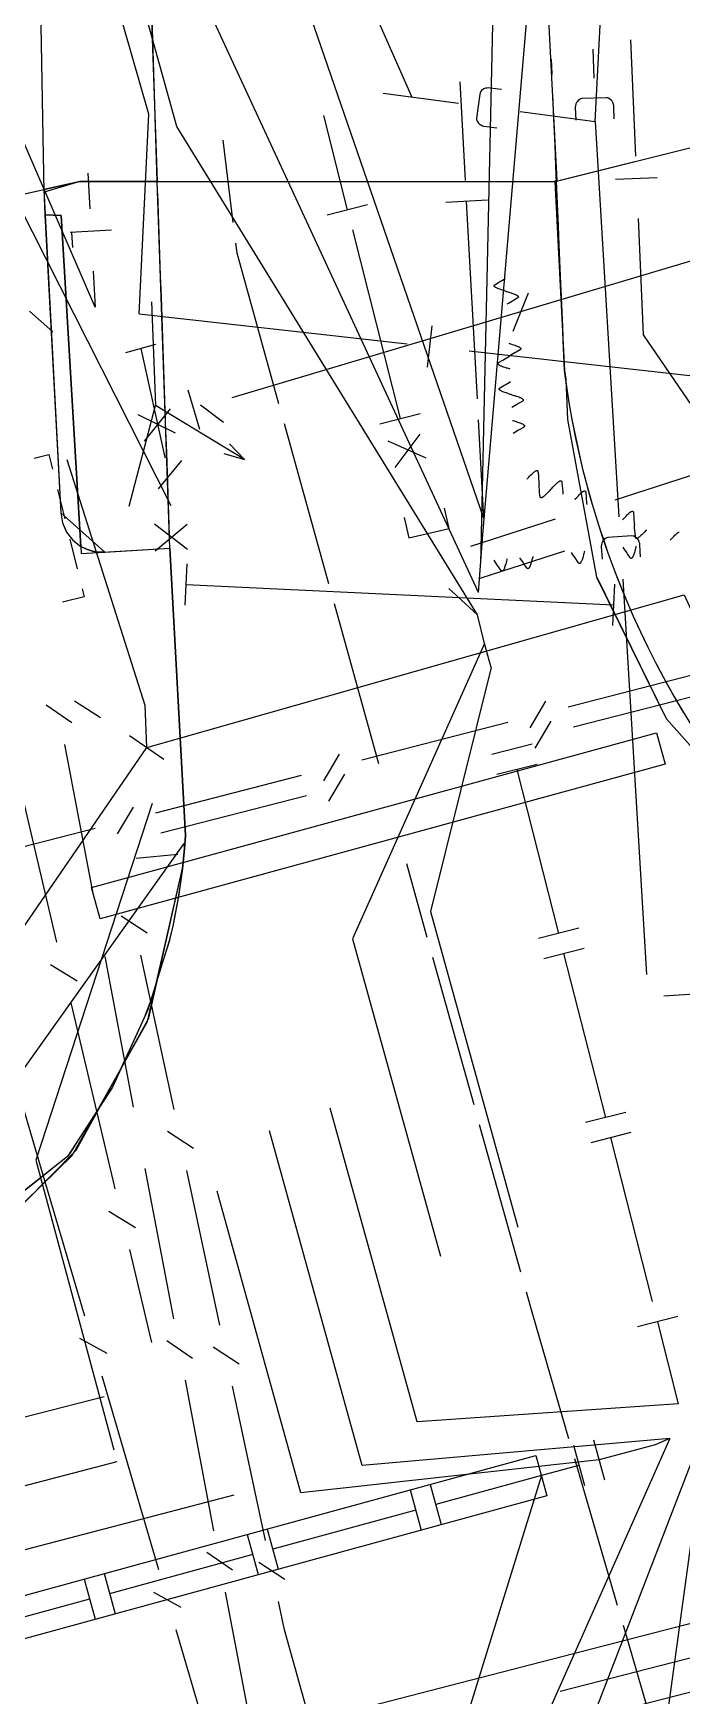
# Model space of a CAD drawing. Header units: metres. Extents: x 16996 to 17837, y 14166 to 14459.
# Drawn here: x 17369.26 to 17384.86, y 14292.68 to 14332.64 of the extents above; entities that cross this region are included whole.
import ezdxf

# ---------------------------------------------------------------- set-up
doc = ezdxf.new("R2010")
doc.units = ezdxf.units.M
for name, color, linetype in [('BOUNDARY', 7, 'Continuous'), ('CURB', 7, 'Continuous'), ('ELECTR_CABLE', 7, 'Continuous'), ('ELECTR_CABLE_COMM', 7, 'Continuous'), ('GAS', 7, 'Continuous'), ('GRASS', 7, 'Continuous'), ('HEAT', 7, 'Continuous'), ('OVERHEAD_POWER_LINE', 7, 'Continuous'), ('ROAD', 7, 'Continuous'), ('SEWER', 7, 'Continuous'), ('SIDEWALK_PATH', 7, 'Continuous'), ('WATER_PIPELINE', 7, 'Continuous')]:
    doc.layers.add(name, color=color, linetype=linetype)

msp = doc.modelspace()

# ---------------------------------------------------------------- linework, layer by layer
at = {"layer": 'BOUNDARY'}
msp.add_lwpolyline([(17338.127, 14321.894), (17370.376, 14329.08), (17381.805, 14329.08), (17405.2, 14334.923), (17472.643, 14352.865)], dxfattribs=at)
at = {"layer": 'CURB'}
for points in [[(17381.738, 14331.659), (17381.723, 14332.017)], [(17385.12, 14315.966), (17384.857, 14316.392), (17384.832, 14316.433), (17384.626, 14316.788), (17384.501, 14317.013), (17384.264, 14317.453), (17384.233, 14317.51), (17384.048, 14317.877), (17383.944, 14318.093), (17383.732, 14318.547), (17383.698, 14318.621), (17383.535, 14318.998), (17383.45, 14319.204), (17383.265, 14319.669), (17383.229, 14319.761), (17383.088, 14320.146), (17383.02, 14320.342), (17382.863, 14320.816), (17382.827, 14320.926), (17382.708, 14321.319), (17382.657, 14321.502), (17382.527, 14321.985), (17382.489, 14322.134), (17382.363, 14322.682), (17382.26, 14323.171), (17382.231, 14323.317), (17382.159, 14323.721), (17382.134, 14323.876), (17382.061, 14324.37), (17382.038, 14324.534), (17382.015, 14325.084), (17381.994, 14325.584), (17381.964, 14326.299), (17381.943, 14326.799), (17381.912, 14327.514), (17381.891, 14328.014), (17381.861, 14328.729), (17381.84, 14329.229), (17381.81, 14329.944), (17381.789, 14330.444), (17381.783, 14330.579), (17381.759, 14331.159)], [(17372.215, 14329.678), (17372.227, 14329.304)], [(17369.51, 14328.887), (17369.918, 14321.114), (17370.976, 14320.169), (17372.539, 14320.262), (17372.549, 14320.071), (17372.59, 14319.324), (17372.617, 14318.825), (17372.658, 14318.078), (17372.685, 14317.578), (17372.726, 14316.831), (17372.754, 14316.332), (17372.794, 14315.585), (17372.822, 14315.086), (17372.862, 14314.338), (17372.89, 14313.839), (17372.916, 14313.355), (17372.908, 14313.241), (17372.896, 14313.092), (17372.877, 14313.162), (17364.522, 14301.441)], [(17372.245, 14328.804), (17372.27, 14328.056), (17372.288, 14327.556), (17372.313, 14326.809), (17372.331, 14326.309), (17372.356, 14325.561), (17372.374, 14325.061), (17372.399, 14324.313), (17372.417, 14323.814), (17372.442, 14323.066), (17372.46, 14322.566), (17372.485, 14321.818), (17372.503, 14321.319), (17372.528, 14320.571)], [(17372.847, 14312.595), (17372.844, 14312.563), (17372.799, 14312.225), (17372.747, 14311.888), (17372.741, 14311.854), (17372.648, 14311.363), (17372.619, 14311.219), (17372.543, 14310.887), (17372.531, 14310.838), (17372.469, 14310.637), (17372.321, 14310.159), (17372.1, 14309.444), (17371.927, 14308.976), (17371.615, 14308.296), (17371.406, 14307.842), (17371.161, 14307.308), (17371.073, 14307.173), (17370.802, 14306.753), (17370.396, 14306.125), (17370.125, 14305.705), (17370.083, 14305.64), (17369.556, 14305.225), (17369.163, 14304.915), (17368.575, 14304.453)]]:
    msp.add_lwpolyline(points, dxfattribs=at)
at = {"layer": 'ELECTR_CABLE'}
for points in [[(17372.576, 14321.286), (17365.218, 14335.794), (17363.176, 14343.391)], [(17373.816, 14330.071), (17374.061, 14328.091)], [(17374.123, 14327.595), (17374.152, 14327.361), (17375.158, 14323.742)], [(17380.635, 14326.439), (17380.621, 14326.443), (17380.572, 14326.459), (17380.55, 14326.466), (17380.517, 14326.476), (17380.481, 14326.489), (17380.457, 14326.498), (17380.433, 14326.507), (17380.416, 14326.514), (17380.399, 14326.522), (17380.388, 14326.528), (17380.38, 14326.532), (17380.372, 14326.537), (17380.369, 14326.539), (17380.366, 14326.541), (17380.361, 14326.545), (17380.358, 14326.548), (17380.356, 14326.55), (17380.353, 14326.553), (17380.351, 14326.555), (17380.349, 14326.559), (17380.348, 14326.561), (17380.347, 14326.562), (17380.346, 14326.564), (17380.346, 14326.565), (17380.345, 14326.567), (17380.345, 14326.569), (17380.345, 14326.57), (17380.345, 14326.572), (17380.345, 14326.573), (17380.345, 14326.574), (17380.345, 14326.576), (17380.345, 14326.577), (17380.346, 14326.578), (17380.346, 14326.579), (17380.347, 14326.581), (17380.348, 14326.583), (17380.349, 14326.584), (17380.349, 14326.585), (17380.35, 14326.586), (17380.351, 14326.588), (17380.352, 14326.589), (17380.353, 14326.59), (17380.356, 14326.592), (17380.357, 14326.594), (17380.36, 14326.596), (17380.364, 14326.598), (17380.368, 14326.601), (17380.375, 14326.605), (17380.46, 14326.656), (17380.488, 14326.673), (17380.583, 14326.729), (17380.62, 14326.75)], [(17380.635, 14326.439), (17380.65, 14326.434), (17380.699, 14326.419), (17380.72, 14326.412), (17380.753, 14326.401), (17380.789, 14326.389), (17380.814, 14326.38), (17380.837, 14326.371), (17380.854, 14326.363), (17380.872, 14326.355), (17380.882, 14326.35), (17380.89, 14326.345), (17380.898, 14326.34), (17380.901, 14326.338), (17380.904, 14326.336), (17380.909, 14326.332), (17380.912, 14326.329), (17380.915, 14326.327), (17380.917, 14326.325), (17380.919, 14326.322), (17380.921, 14326.319), (17380.923, 14326.317), (17380.923, 14326.315), (17380.924, 14326.314), (17380.925, 14326.312), (17380.925, 14326.311), (17380.925, 14326.309), (17380.926, 14326.307), (17380.926, 14326.305), (17380.926, 14326.304), (17380.926, 14326.303), (17380.925, 14326.302), (17380.925, 14326.301), (17380.925, 14326.3), (17380.924, 14326.298), (17380.924, 14326.297), (17380.923, 14326.295), (17380.922, 14326.293), (17380.921, 14326.292), (17380.92, 14326.291), (17380.919, 14326.29), (17380.918, 14326.289), (17380.917, 14326.288), (17380.915, 14326.285), (17380.913, 14326.284), (17380.91, 14326.282), (17380.906, 14326.279), (17380.903, 14326.277), (17380.896, 14326.273), (17380.81, 14326.221), (17380.782, 14326.205), (17380.687, 14326.149), (17380.65, 14326.127)], [(17371.483, 14324.972), (17372.207, 14325.166)], [(17371.845, 14325.069), (17372.416, 14322.488), (17372.427, 14322.435)], [(17380.726, 14324.569), (17380.711, 14324.573), (17380.662, 14324.589), (17380.64, 14324.596), (17380.608, 14324.606), (17380.572, 14324.619), (17380.547, 14324.628), (17380.524, 14324.637), (17380.506, 14324.644), (17380.489, 14324.652), (17380.479, 14324.658), (17380.47, 14324.663), (17380.463, 14324.667), (17380.46, 14324.669), (17380.457, 14324.672), (17380.452, 14324.676), (17380.448, 14324.678), (17380.446, 14324.681), (17380.444, 14324.683), (17380.442, 14324.686), (17380.439, 14324.689), (17380.438, 14324.691), (17380.437, 14324.692), (17380.437, 14324.694), (17380.436, 14324.696), (17380.436, 14324.697), (17380.435, 14324.699), (17380.435, 14324.701), (17380.435, 14324.703), (17380.435, 14324.703), (17380.435, 14324.705), (17380.436, 14324.706), (17380.436, 14324.707), (17380.436, 14324.708), (17380.437, 14324.71), (17380.437, 14324.711), (17380.438, 14324.713), (17380.439, 14324.714), (17380.44, 14324.715), (17380.441, 14324.716), (17380.442, 14324.718), (17380.443, 14324.719), (17380.444, 14324.72), (17380.446, 14324.722), (17380.448, 14324.724), (17380.451, 14324.726), (17380.454, 14324.729), (17380.458, 14324.731), (17380.465, 14324.735), (17380.55, 14324.786), (17380.579, 14324.803), (17380.674, 14324.859), (17380.711, 14324.881)], [(17380.695, 14325.192), (17380.71, 14325.188), (17380.759, 14325.172), (17380.781, 14325.165), (17380.813, 14325.155), (17380.85, 14325.142), (17380.874, 14325.133), (17380.898, 14325.124), (17380.915, 14325.117), (17380.932, 14325.109), (17380.942, 14325.103), (17380.951, 14325.098), (17380.958, 14325.094), (17380.961, 14325.092), (17380.964, 14325.09), (17380.97, 14325.086), (17380.973, 14325.083), (17380.975, 14325.081), (17380.977, 14325.078), (17380.979, 14325.075), (17380.982, 14325.072), (17380.983, 14325.07), (17380.984, 14325.069), (17380.984, 14325.067), (17380.985, 14325.066), (17380.985, 14325.064), (17380.986, 14325.062), (17380.986, 14325.06), (17380.986, 14325.058), (17380.986, 14325.058), (17380.986, 14325.056), (17380.986, 14325.055), (17380.985, 14325.054), (17380.985, 14325.053), (17380.985, 14325.052), (17380.984, 14325.05), (17380.983, 14325.048), (17380.982, 14325.047), (17380.981, 14325.046), (17380.981, 14325.045), (17380.979, 14325.043), (17380.978, 14325.042), (17380.977, 14325.041), (17380.975, 14325.039), (17380.973, 14325.037), (17380.97, 14325.035), (17380.967, 14325.032), (17380.963, 14325.03), (17380.956, 14325.026), (17380.871, 14324.975), (17380.842, 14324.958), (17380.748, 14324.902), (17380.711, 14324.881)], [(17380.756, 14323.959), (17380.741, 14323.963), (17380.692, 14323.979), (17380.67, 14323.985), (17380.638, 14323.996), (17380.601, 14324.008), (17380.577, 14324.017), (17380.553, 14324.027), (17380.536, 14324.034), (17380.519, 14324.042), (17380.509, 14324.047), (17380.5, 14324.052), (17380.493, 14324.057), (17380.49, 14324.059), (17380.487, 14324.061), (17380.481, 14324.065), (17380.478, 14324.068), (17380.476, 14324.07), (17380.474, 14324.073), (17380.471, 14324.075), (17380.469, 14324.078), (17380.468, 14324.08), (17380.467, 14324.082), (17380.467, 14324.083), (17380.466, 14324.085), (17380.466, 14324.086), (17380.465, 14324.088), (17380.465, 14324.09), (17380.465, 14324.092), (17380.465, 14324.093), (17380.465, 14324.094), (17380.465, 14324.095), (17380.465, 14324.096), (17380.466, 14324.098), (17380.466, 14324.099), (17380.467, 14324.101), (17380.468, 14324.102), (17380.469, 14324.104), (17380.469, 14324.105), (17380.47, 14324.106), (17380.471, 14324.107), (17380.472, 14324.108), (17380.473, 14324.109), (17380.476, 14324.112), (17380.478, 14324.113), (17380.48, 14324.115), (17380.484, 14324.118), (17380.488, 14324.12), (17380.495, 14324.125), (17380.58, 14324.176), (17380.609, 14324.193), (17380.703, 14324.249), (17380.74, 14324.27)], [(17372.549, 14323.618), (17371.924, 14322.837)], [(17380.756, 14323.959), (17380.77, 14323.954), (17380.819, 14323.939), (17380.841, 14323.932), (17380.873, 14323.921), (17380.91, 14323.909), (17380.934, 14323.9), (17380.958, 14323.891), (17380.975, 14323.884), (17380.992, 14323.876), (17381.002, 14323.87), (17381.011, 14323.865), (17381.018, 14323.861), (17381.021, 14323.859), (17381.024, 14323.856), (17381.03, 14323.852), (17381.033, 14323.85), (17381.035, 14323.847), (17381.038, 14323.845), (17381.04, 14323.842), (17381.042, 14323.839), (17381.043, 14323.837), (17381.044, 14323.836), (17381.045, 14323.834), (17381.045, 14323.832), (17381.046, 14323.831), (17381.046, 14323.829), (17381.046, 14323.827), (17381.046, 14323.825), (17381.046, 14323.825), (17381.046, 14323.823), (17381.046, 14323.822), (17381.046, 14323.821), (17381.045, 14323.82), (17381.045, 14323.818), (17381.044, 14323.817), (17381.043, 14323.815), (17381.042, 14323.814), (17381.042, 14323.813), (17381.041, 14323.812), (17381.04, 14323.81), (17381.039, 14323.809), (17381.038, 14323.808), (17381.035, 14323.806), (17381.033, 14323.804), (17381.031, 14323.802), (17381.027, 14323.799), (17381.023, 14323.797), (17381.016, 14323.793), (17380.931, 14323.742), (17380.903, 14323.725), (17380.808, 14323.669), (17380.771, 14323.647)], [(17372.681, 14323.033), (17371.782, 14323.471)], [(17375.292, 14323.26), (17376.361, 14319.414)], [(17380.786, 14323.336), (17380.801, 14323.331), (17380.85, 14323.316), (17380.872, 14323.309), (17380.904, 14323.298), (17380.941, 14323.286), (17380.965, 14323.277), (17380.989, 14323.268), (17381.006, 14323.26), (17381.023, 14323.252), (17381.033, 14323.247), (17381.042, 14323.242), (17381.049, 14323.237), (17381.052, 14323.235), (17381.055, 14323.233), (17381.061, 14323.229), (17381.064, 14323.226), (17381.066, 14323.224), (17381.068, 14323.222), (17381.071, 14323.219), (17381.073, 14323.216), (17381.074, 14323.214), (17381.075, 14323.212), (17381.075, 14323.211), (17381.076, 14323.209), (17381.076, 14323.208), (17381.077, 14323.206), (17381.077, 14323.204), (17381.077, 14323.202), (17381.077, 14323.201), (17381.077, 14323.2), (17381.077, 14323.199), (17381.076, 14323.198), (17381.076, 14323.197), (17381.076, 14323.195), (17381.075, 14323.194), (17381.074, 14323.192), (17381.073, 14323.191), (17381.073, 14323.19), (17381.072, 14323.188), (17381.07, 14323.187), (17381.069, 14323.186), (17381.068, 14323.185), (17381.066, 14323.183), (17381.064, 14323.181), (17381.062, 14323.179), (17381.058, 14323.176), (17381.054, 14323.174), (17381.047, 14323.17), (17380.962, 14323.118), (17380.933, 14323.102), (17380.839, 14323.046), (17380.802, 14323.024)], [(17371.988, 14315.47), (17371.953, 14316.485), (17370.072, 14322.389)], [(17372.823, 14322.369), (17372.264, 14321.689)], [(17381.137, 14321.928), (17381.147, 14321.939), (17381.182, 14321.976), (17381.198, 14321.993), (17381.222, 14322.017), (17381.249, 14322.044), (17381.268, 14322.063), (17381.286, 14322.08), (17381.3, 14322.092), (17381.315, 14322.104), (17381.324, 14322.111), (17381.332, 14322.116), (17381.34, 14322.121), (17381.343, 14322.123), (17381.346, 14322.125), (17381.352, 14322.128), (17381.356, 14322.129), (17381.359, 14322.13), (17381.362, 14322.131), (17381.366, 14322.132), (17381.37, 14322.133), (17381.372, 14322.133), (17381.374, 14322.133), (17381.375, 14322.133), (17381.377, 14322.133), (17381.378, 14322.133), (17381.38, 14322.132), (17381.382, 14322.131), (17381.384, 14322.131), (17381.385, 14322.13), (17381.386, 14322.13), (17381.386, 14322.129), (17381.387, 14322.128), (17381.388, 14322.127), (17381.389, 14322.126), (17381.39, 14322.125), (17381.392, 14322.123), (17381.393, 14322.122), (17381.393, 14322.121), (17381.394, 14322.12), (17381.395, 14322.118), (17381.395, 14322.117), (17381.396, 14322.115), (17381.397, 14322.112), (17381.397, 14322.11), (17381.398, 14322.106), (17381.399, 14322.102), (17381.399, 14322.098), (17381.4, 14322.09), (17381.409, 14321.99), (17381.411, 14321.957), (17381.42, 14321.848), (17381.424, 14321.805)], [(17381.71, 14321.683), (17381.7, 14321.672), (17381.665, 14321.634), (17381.649, 14321.618), (17381.625, 14321.593), (17381.598, 14321.566), (17381.58, 14321.548), (17381.561, 14321.531), (17381.547, 14321.518), (17381.532, 14321.506), (17381.523, 14321.499), (17381.515, 14321.494), (17381.507, 14321.489), (17381.504, 14321.487), (17381.501, 14321.486), (17381.495, 14321.483), (17381.491, 14321.481), (17381.488, 14321.48), (17381.485, 14321.479), (17381.481, 14321.478), (17381.478, 14321.478), (17381.475, 14321.477), (17381.474, 14321.477), (17381.472, 14321.477), (17381.47, 14321.478), (17381.469, 14321.478), (17381.467, 14321.478), (17381.465, 14321.479), (17381.463, 14321.48), (17381.463, 14321.48), (17381.462, 14321.481), (17381.461, 14321.481), (17381.46, 14321.482), (17381.459, 14321.483), (17381.458, 14321.484), (17381.457, 14321.485), (17381.455, 14321.487), (17381.455, 14321.488), (17381.454, 14321.489), (17381.453, 14321.491), (17381.453, 14321.492), (17381.452, 14321.494), (17381.451, 14321.495), (17381.45, 14321.498), (17381.45, 14321.5), (17381.449, 14321.504), (17381.448, 14321.508), (17381.448, 14321.513), (17381.447, 14321.521), (17381.438, 14321.62), (17381.436, 14321.653), (17381.427, 14321.762), (17381.424, 14321.805)], [(17381.71, 14321.683), (17381.721, 14321.694), (17381.756, 14321.731), (17381.772, 14321.748), (17381.796, 14321.772), (17381.823, 14321.799), (17381.841, 14321.818), (17381.86, 14321.835), (17381.874, 14321.847), (17381.889, 14321.859), (17381.898, 14321.866), (17381.906, 14321.871), (17381.914, 14321.876), (17381.917, 14321.878), (17381.92, 14321.88), (17381.926, 14321.883), (17381.93, 14321.884), (17381.933, 14321.885), (17381.936, 14321.886), (17381.94, 14321.887), (17381.943, 14321.888), (17381.946, 14321.888), (17381.947, 14321.888), (17381.949, 14321.888), (17381.951, 14321.888), (17381.952, 14321.887), (17381.954, 14321.887), (17381.956, 14321.886), (17381.958, 14321.886), (17381.958, 14321.885), (17381.959, 14321.885), (17381.96, 14321.884), (17381.961, 14321.883), (17381.962, 14321.882), (17381.963, 14321.881), (17381.964, 14321.88), (17381.966, 14321.878), (17381.966, 14321.877), (17381.967, 14321.876), (17381.968, 14321.875), (17381.968, 14321.873), (17381.969, 14321.872), (17381.97, 14321.87), (17381.971, 14321.867), (17381.971, 14321.865), (17381.972, 14321.861), (17381.973, 14321.857), (17381.973, 14321.853), (17381.974, 14321.844), (17381.983, 14321.745), (17381.985, 14321.712), (17381.994, 14321.603), (17381.997, 14321.56)], [(17382.284, 14321.438), (17382.295, 14321.449), (17382.33, 14321.486), (17382.346, 14321.502), (17382.37, 14321.527), (17382.397, 14321.554), (17382.415, 14321.572), (17382.434, 14321.59), (17382.448, 14321.602), (17382.463, 14321.614), (17382.472, 14321.621), (17382.48, 14321.626), (17382.488, 14321.631), (17382.491, 14321.633), (17382.494, 14321.635), (17382.5, 14321.637), (17382.504, 14321.639), (17382.507, 14321.64), (17382.51, 14321.641), (17382.513, 14321.642), (17382.517, 14321.643), (17382.52, 14321.643), (17382.521, 14321.643), (17382.523, 14321.643), (17382.525, 14321.643), (17382.526, 14321.642), (17382.528, 14321.642), (17382.53, 14321.641), (17382.532, 14321.64), (17382.532, 14321.64), (17382.533, 14321.639), (17382.534, 14321.639), (17382.535, 14321.638), (17382.536, 14321.637), (17382.537, 14321.636), (17382.538, 14321.635), (17382.539, 14321.633), (17382.54, 14321.632), (17382.541, 14321.631), (17382.542, 14321.63), (17382.542, 14321.628), (17382.543, 14321.626), (17382.543, 14321.625), (17382.544, 14321.622), (17382.545, 14321.62), (17382.546, 14321.616), (17382.546, 14321.612), (17382.547, 14321.608), (17382.548, 14321.599), (17382.556, 14321.5), (17382.559, 14321.467), (17382.568, 14321.358), (17382.571, 14321.315)], [(17372.969, 14320.236), (17372.177, 14320.845)], [(17372.958, 14320.836), (17372.189, 14320.195)], [(17383.432, 14320.947), (17383.442, 14320.958), (17383.478, 14320.996), (17383.493, 14321.012), (17383.517, 14321.037), (17383.544, 14321.064), (17383.563, 14321.082), (17383.582, 14321.099), (17383.596, 14321.112), (17383.61, 14321.124), (17383.62, 14321.131), (17383.628, 14321.136), (17383.635, 14321.141), (17383.638, 14321.143), (17383.642, 14321.144), (17383.648, 14321.147), (17383.652, 14321.149), (17383.655, 14321.15), (17383.658, 14321.151), (17383.661, 14321.152), (17383.665, 14321.152), (17383.667, 14321.153), (17383.669, 14321.153), (17383.671, 14321.153), (17383.672, 14321.152), (17383.674, 14321.152), (17383.676, 14321.152), (17383.677, 14321.151), (17383.679, 14321.15), (17383.68, 14321.15), (17383.681, 14321.149), (17383.682, 14321.149), (17383.683, 14321.148), (17383.684, 14321.147), (17383.685, 14321.146), (17383.686, 14321.145), (17383.687, 14321.143), (17383.688, 14321.142), (17383.689, 14321.141), (17383.689, 14321.139), (17383.69, 14321.138), (17383.691, 14321.136), (17383.691, 14321.135), (17383.692, 14321.132), (17383.693, 14321.13), (17383.693, 14321.126), (17383.694, 14321.122), (17383.695, 14321.117), (17383.695, 14321.109), (17383.704, 14321.01), (17383.707, 14320.977), (17383.716, 14320.868), (17383.719, 14320.825)], [(17384.006, 14320.702), (17383.995, 14320.691), (17383.96, 14320.654), (17383.945, 14320.637), (17383.921, 14320.613), (17383.894, 14320.586), (17383.875, 14320.567), (17383.856, 14320.55), (17383.842, 14320.538), (17383.828, 14320.526), (17383.818, 14320.519), (17383.81, 14320.514), (17383.803, 14320.509), (17383.8, 14320.507), (17383.796, 14320.505), (17383.79, 14320.502), (17383.786, 14320.501), (17383.783, 14320.5), (17383.78, 14320.499), (17383.777, 14320.498), (17383.773, 14320.497), (17383.771, 14320.497), (17383.769, 14320.497), (17383.767, 14320.497), (17383.766, 14320.497), (17383.764, 14320.497), (17383.762, 14320.498), (17383.761, 14320.499), (17383.759, 14320.499), (17383.758, 14320.5), (17383.757, 14320.5), (17383.756, 14320.501), (17383.755, 14320.502), (17383.754, 14320.503), (17383.753, 14320.504), (17383.752, 14320.505), (17383.751, 14320.507), (17383.75, 14320.508), (17383.749, 14320.509), (17383.749, 14320.51), (17383.748, 14320.512), (17383.747, 14320.513), (17383.747, 14320.515), (17383.746, 14320.518), (17383.745, 14320.52), (17383.745, 14320.523), (17383.744, 14320.528), (17383.743, 14320.532), (17383.743, 14320.54), (17383.734, 14320.64), (17383.731, 14320.673), (17383.722, 14320.782), (17383.719, 14320.825)], [(17384.58, 14320.457), (17384.59, 14320.468), (17384.625, 14320.506), (17384.641, 14320.522), (17384.665, 14320.547), (17384.692, 14320.574), (17384.711, 14320.592), (17384.729, 14320.609), (17384.743, 14320.621), (17384.758, 14320.633), (17384.767, 14320.64), (17384.776, 14320.646), (17384.783, 14320.651), (17384.786, 14320.652), (17384.789, 14320.654), (17384.795, 14320.657), (17384.796, 14320.657)], [(17381.275, 14320.068), (17381.272, 14320.053), (17381.259, 14320.004), (17381.253, 14319.982), (17381.244, 14319.948), (17381.233, 14319.912), (17381.226, 14319.887), (17381.218, 14319.863), (17381.211, 14319.845), (17381.204, 14319.828), (17381.199, 14319.817), (17381.195, 14319.808), (17381.191, 14319.801), (17381.189, 14319.797), (17381.187, 14319.794), (17381.183, 14319.789), (17381.18, 14319.786), (17381.178, 14319.783), (17381.176, 14319.781), (17381.173, 14319.778), (17381.17, 14319.776), (17381.168, 14319.775), (17381.167, 14319.774), (17381.165, 14319.773), (17381.164, 14319.773), (17381.163, 14319.772), (17381.161, 14319.772), (17381.159, 14319.771), (17381.157, 14319.771), (17381.156, 14319.771), (17381.155, 14319.771), (17381.154, 14319.771), (17381.153, 14319.771), (17381.151, 14319.772), (17381.15, 14319.772), (17381.148, 14319.773), (17381.146, 14319.774), (17381.145, 14319.774), (17381.144, 14319.775), (17381.143, 14319.776), (17381.141, 14319.777), (17381.14, 14319.778), (17381.139, 14319.779), (17381.137, 14319.781), (17381.135, 14319.783), (17381.133, 14319.785), (17381.13, 14319.789), (17381.127, 14319.792), (17381.123, 14319.799), (17381.067, 14319.882), (17381.049, 14319.91), (17380.989, 14320.001), (17380.965, 14320.037)], [(17382.517, 14320.192), (17382.513, 14320.178), (17382.501, 14320.128), (17382.495, 14320.106), (17382.486, 14320.073), (17382.475, 14320.036), (17382.468, 14320.011), (17382.46, 14319.987), (17382.453, 14319.97), (17382.446, 14319.952), (17382.441, 14319.941), (17382.437, 14319.933), (17382.433, 14319.925), (17382.431, 14319.922), (17382.429, 14319.919), (17382.425, 14319.913), (17382.422, 14319.91), (17382.42, 14319.908), (17382.418, 14319.905), (17382.415, 14319.903), (17382.412, 14319.9), (17382.41, 14319.899), (17382.409, 14319.898), (17382.407, 14319.897), (17382.406, 14319.897), (17382.404, 14319.896), (17382.402, 14319.896), (17382.401, 14319.896), (17382.399, 14319.895), (17382.398, 14319.895), (17382.397, 14319.895), (17382.396, 14319.896), (17382.394, 14319.896), (17382.393, 14319.896), (17382.392, 14319.896), (17382.39, 14319.897), (17382.388, 14319.898), (17382.387, 14319.899), (17382.386, 14319.899), (17382.385, 14319.9), (17382.383, 14319.901), (17382.382, 14319.902), (17382.381, 14319.903), (17382.378, 14319.905), (17382.377, 14319.907), (17382.375, 14319.91), (17382.372, 14319.913), (17382.369, 14319.917), (17382.365, 14319.924), (17382.309, 14320.006), (17382.291, 14320.034), (17382.23, 14320.125), (17382.207, 14320.161)], [(17383.759, 14320.317), (17383.755, 14320.302), (17383.742, 14320.252), (17383.737, 14320.23), (17383.728, 14320.197), (17383.717, 14320.16), (17383.709, 14320.135), (17383.701, 14320.111), (17383.695, 14320.094), (17383.688, 14320.076), (17383.683, 14320.066), (17383.679, 14320.057), (17383.674, 14320.049), (17383.672, 14320.046), (17383.67, 14320.043), (17383.667, 14320.038), (17383.664, 14320.034), (17383.662, 14320.032), (17383.659, 14320.029), (17383.657, 14320.027), (17383.654, 14320.025), (17383.652, 14320.023), (17383.65, 14320.022), (17383.649, 14320.022), (17383.647, 14320.021), (17383.646, 14320.021), (17383.644, 14320.02), (17383.642, 14320.02), (17383.64, 14320.02), (17383.64, 14320.02), (17383.638, 14320.02), (17383.637, 14320.02), (17383.636, 14320.02), (17383.635, 14320.02), (17383.633, 14320.021), (17383.632, 14320.021), (17383.63, 14320.022), (17383.629, 14320.023), (17383.628, 14320.024), (17383.626, 14320.024), (17383.625, 14320.026), (17383.624, 14320.026), (17383.623, 14320.027), (17383.62, 14320.03), (17383.619, 14320.031), (17383.616, 14320.034), (17383.613, 14320.038), (17383.611, 14320.041), (17383.606, 14320.048), (17383.551, 14320.131), (17383.533, 14320.158), (17383.472, 14320.25), (17383.449, 14320.286)], [(17372.908, 14318.894), (17372.956, 14319.892)], [(17380.655, 14320.006), (17380.651, 14319.991), (17380.638, 14319.942), (17380.632, 14319.919), (17380.623, 14319.886), (17380.613, 14319.85), (17380.605, 14319.825), (17380.597, 14319.801), (17380.591, 14319.783), (17380.583, 14319.766), (17380.579, 14319.755), (17380.574, 14319.746), (17380.57, 14319.739), (17380.568, 14319.735), (17380.566, 14319.732), (17380.562, 14319.727), (17380.559, 14319.723), (17380.557, 14319.721), (17380.555, 14319.719), (17380.553, 14319.716), (17380.549, 14319.714), (17380.547, 14319.713), (17380.546, 14319.712), (17380.545, 14319.711), (17380.543, 14319.71), (17380.542, 14319.71), (17380.54, 14319.709), (17380.538, 14319.709), (17380.536, 14319.709), (17380.535, 14319.709), (17380.534, 14319.709), (17380.533, 14319.709), (17380.532, 14319.709), (17380.53, 14319.71), (17380.529, 14319.71), (17380.527, 14319.711), (17380.525, 14319.712), (17380.524, 14319.712), (17380.523, 14319.713), (17380.522, 14319.714), (17380.52, 14319.715), (17380.519, 14319.716), (17380.518, 14319.717), (17380.516, 14319.719), (17380.514, 14319.721), (17380.512, 14319.723), (17380.509, 14319.727), (17380.507, 14319.73), (17380.502, 14319.737), (17380.446, 14319.82), (17380.428, 14319.847), (17380.368, 14319.939), (17380.344, 14319.975)], [(17372.932, 14319.393), (17383.223, 14318.902)], [(17383.199, 14318.403), (17383.247, 14319.401)], [(17371.988, 14315.47), (17384.916, 14319.143), (17386.868, 14314.871), (17391.08, 14312.831)], [(17376.495, 14318.933), (17377.564, 14315.087)], [(17372.4, 14315.187), (17371.576, 14315.753)], [(17366.666, 14307.841), (17366.719, 14307.812), (17371.988, 14315.47)], [(17372.115, 14314.124), (17369.323, 14305.551), (17371.193, 14298.593)], [(17371.735, 14312.817), (17372.731, 14312.911)], [(17378.232, 14312.682), (17378.727, 14310.913)], [(17378.862, 14310.431), (17379.852, 14306.892)], [(17379.987, 14306.411), (17380.977, 14302.872)], [(17381.112, 14302.39), (17381.263, 14301.849), (17382.135, 14298.861)], [(17382.275, 14298.381), (17383.305, 14294.853)], [(17383.445, 14294.373), (17384.475, 14290.846)]]:
    msp.add_lwpolyline(points, dxfattribs=at)
at = {"layer": 'ELECTR_CABLE_COMM'}
for points in [[(17369.729, 14325.465), (17369.165, 14325.959)], [(17369.28, 14322.432), (17369.635, 14322.519), (17369.723, 14322.164)], [(17369.842, 14321.678), (17370.017, 14320.967)], [(17370.137, 14320.482), (17370.312, 14319.771)], [(17370.431, 14319.285), (17370.479, 14319.093), (17369.96, 14318.965)], [(17382.124, 14316.453), (17385.633, 14317.354)], [(17382.25, 14315.97), (17385.762, 14316.871)], [(17370.189, 14316.069), (17369.569, 14316.491)], [(17370.878, 14316.185), (17370.247, 14316.591)], [(17381.207, 14315.944), (17381.589, 14316.59)], [(17377.163, 14315.18), (17380.671, 14316.08)], [(17381.333, 14315.461), (17381.715, 14316.106)], [(17368.762, 14315.262), (17369.818, 14310.792)], [(17370.705, 14311.924), (17370.019, 14315.543)], [(17376.246, 14314.671), (17376.627, 14315.316)], [(17376.369, 14314.186), (17376.751, 14314.831)], [(17372.202, 14313.906), (17375.71, 14314.807)], [(17371.285, 14313.397), (17371.666, 14314.042)], [(17372.322, 14313.421), (17375.834, 14314.322)], [(17368.995, 14313.083), (17370.749, 14313.533)], [(17371.998, 14311.01), (17371.368, 14311.416)], [(17371.671, 14306.831), (17370.984, 14310.45)], [(17372.644, 14306.77), (17372.589, 14307.028), (17371.842, 14310.48)], [(17369.672, 14310.259), (17370.31, 14309.865)], [(17370.163, 14309.332), (17371.178, 14305.04), (17371.22, 14304.862)], [(17368.837, 14307.413), (17369.487, 14305.203), (17370.489, 14301.812)], [(17373.114, 14305.832), (17372.485, 14306.241)], [(17372.637, 14301.738), (17371.95, 14305.357)], [(17373.743, 14301.591), (17372.955, 14305.303)], [(17371.076, 14304.329), (17371.714, 14303.937)], [(17371.57, 14303.404), (17372.104, 14301.17)], [(17370.371, 14301.273), (17371.028, 14300.912)], [(17373.086, 14300.79), (17372.467, 14301.212)], [(17374.213, 14300.653), (17373.584, 14301.061)], [(17370.909, 14300.372), (17371.725, 14297.569)], [(17373.602, 14296.645), (17372.916, 14300.264)], [(17374.842, 14296.411), (17374.054, 14300.123)], [(17371.725, 14297.569), (17372.269, 14295.711)], [(17374.052, 14295.697), (17373.432, 14296.119)], [(17375.312, 14295.473), (17374.683, 14295.881)], [(17372.151, 14295.171), (17372.808, 14294.811)], [(17374.568, 14291.552), (17373.882, 14295.171)], [(17376.138, 14291.28), (17375.297, 14294.267), (17375.153, 14294.944)], [(17372.69, 14294.272), (17373.778, 14290.556)]]:
    msp.add_lwpolyline(points, dxfattribs=at)
at = {"layer": 'GAS'}
for points in [[(17380.07, 14320.59), (17381.564, 14338.068), (17379.445, 14345.694)], [(17380.02, 14319.895), (17380.373, 14335.74), (17378.021, 14344.201)], [(17379.97, 14319.2), (17373.619, 14332.901), (17371.5, 14340.527)], [(17380.1, 14320.98), (17375.946, 14333.015), (17373.826, 14340.64)], [(17379.94, 14318.66), (17372.711, 14330.403), (17370.707, 14337.612)], [(17379.656, 14329.102), (17379.526, 14331.476)], [(17376.238, 14330.667), (17376.811, 14328.4)], [(17376.327, 14328.277), (17377.296, 14328.523)], [(17380.182, 14328.63), (17379.184, 14328.575)], [(17379.943, 14323.854), (17379.683, 14328.602)], [(17376.934, 14327.915), (17378.08, 14323.381)], [(17377.595, 14323.258), (17378.565, 14323.503)], [(17380.1, 14320.98), (17379.97, 14323.354)], [(17378.709, 14322.427), (17377.797, 14322.838)], [(17378.56, 14323.008), (17377.958, 14322.208)], [(17378.176, 14321.004), (17378.288, 14320.516), (17379.263, 14320.741), (17379.151, 14321.228)], [(17379.97, 14319.2), (17380.07, 14320.59)], [(17379.94, 14318.66), (17379.255, 14319.295)], [(17380.11, 14317.97), (17379.94, 14318.66)], [(17380.11, 14317.97), (17376.935, 14310.872), (17379.05, 14303.245)], [(17380.27, 14317.4), (17380.11, 14317.97)], [(17380.27, 14317.4), (17378.813, 14311.533), (17380.916, 14303.947)], [(17381.257, 14315.553), (17380.288, 14315.306)], [(17381.38, 14315.069), (17380.411, 14314.822)], [(17381.9, 14311.005), (17380.895, 14314.945)], [(17382.384, 14311.128), (17381.415, 14310.881)], [(17382.507, 14310.644), (17381.538, 14310.397)], [(17383.027, 14306.58), (17382.023, 14310.52)], [(17384.78, 14299.7), (17378.495, 14299.261), (17376.403, 14306.805)], [(17383.512, 14306.703), (17382.543, 14306.456)], [(17384.57, 14298.86), (17377.173, 14298.216), (17374.944, 14306.255)], [(17383.635, 14306.219), (17382.666, 14305.972)], [(17384.155, 14302.155), (17383.15, 14306.095)], [(17382.87, 14298.35), (17375.693, 14297.555), (17373.682, 14304.806)], [(17384.762, 14301.794), (17383.793, 14301.547)], [(17384.78, 14299.7), (17384.278, 14301.67)], [(17384.57, 14298.86), (17380.503, 14289.712), (17382.629, 14282.044)], [(17382.733, 14298.831), (17382.996, 14297.866)], [(17384.57, 14298.86), (17384.22, 14298.71), (17382.87, 14298.35), (17382.865, 14298.349)], [(17381.348, 14298.452), (17381.612, 14297.488), (17362.292, 14292.208), (17362.028, 14293.172), (17381.348, 14298.452)], [(17382.25, 14298.699), (17382.514, 14297.734)], [(17382.382, 14298.217), (17381.48, 14297.97), (17378.941, 14297.276)], [(17385.115, 14298.365), (17382.039, 14290.395), (17384.385, 14281.933)], [(17381.48, 14297.97), (17378.762, 14289.2), (17380.772, 14281.948)], [(17378.809, 14297.758), (17379.073, 14296.794)], [(17385.27, 14297.76), (17384.292, 14290.634), (17386.407, 14283.007)], [(17362.16, 14292.69), (17366.482, 14295.518), (17374.091, 14297.511)], [(17378.327, 14297.627), (17378.591, 14296.662)], [(17378.459, 14297.144), (17375.018, 14296.204)], [(17374.404, 14296.554), (17374.667, 14295.59)], [(17374.886, 14296.686), (17375.15, 14295.722)], [(17374.536, 14296.072), (17371.095, 14295.132)], [(17370.48, 14295.482), (17370.744, 14294.518)], [(17370.963, 14295.614), (17371.226, 14294.649)], [(17370.612, 14295), (17367.171, 14294.06)]]:
    msp.add_lwpolyline(points, dxfattribs=at)
at = {"layer": 'GRASS'}
for points in [[(17371.823, 14340.997), (17372.235, 14329.08), (17370.376, 14329.08), (17369.516, 14328.82), (17369.316, 14339.951), (17369.391, 14340.333), (17369.598, 14340.647), (17369.906, 14340.863), (17370.285, 14340.951)], [(17369.93, 14328.265), (17370.403, 14320.309), (17370.537, 14320.242), (17370.679, 14320.196), (17370.826, 14320.171), (17370.976, 14320.169), (17372.539, 14320.262), (17372.235, 14329.08), (17370.376, 14329.08), (17369.514, 14328.888), (17369.528, 14328.542), (17369.542, 14328.276)], [(17369.93, 14328.265), (17369.542, 14328.276), (17369.918, 14321.114), (17369.961, 14320.872), (17370.06, 14320.651), (17370.209, 14320.46), (17370.403, 14320.309)]]:
    msp.add_lwpolyline(points, close=True, dxfattribs=at)
at = {"layer": 'HEAT'}
for points in [[(17373.401, 14291.415), (17388.62, 14295.338)], [(17373.782, 14289.861), (17389.019, 14293.788)], [(17381.932, 14292.788), (17385.555, 14293.722)]]:
    msp.add_lwpolyline(points, dxfattribs=at)
at = {"layer": 'OVERHEAD_POWER_LINE'}
for points in [[(17372.103, 14326.19), (17372.198, 14323.692)], [(17371.563, 14321.274), (17372.198, 14323.692)], [(17374.337, 14322.398), (17372.198, 14323.692)], [(17373.841, 14322.542), (17374.337, 14322.398), (17373.978, 14322.772)]]:
    msp.add_lwpolyline(points, dxfattribs=at)
at = {"layer": 'ROAD'}
for points in [[(17367.55, 14303.086), (17370.193, 14305.667), (17370.195, 14305.669), (17372.006, 14308.888), (17372.007, 14308.891), (17372.844, 14312.565), (17372.844, 14312.566), (17372.895, 14313.037), (17372.916, 14313.355), (17372.916, 14313.356), (17372.539, 14320.262), (17372.236, 14329.08), (17371.743, 14345.338)], [(17381.091, 14343.82), (17381.854, 14329.093), (17381.854, 14329.092), (17381.853, 14329.092), (17381.815, 14329.092), (17381.812, 14329.092), (17381.809, 14329.09), (17381.807, 14329.087), (17381.805, 14329.083), (17381.806, 14329.08), (17381.806, 14329.079), (17382.038, 14324.535), (17382.039, 14324.534), (17382.067, 14324.33), (17382.11, 14323.357), (17382.11, 14323.356), (17382.81, 14319.568), (17382.811, 14319.565), (17384.479, 14316.169), (17384.48, 14316.167), (17386.997, 14313.342)]]:
    msp.add_lwpolyline(points, dxfattribs=at)
at = {"layer": 'SEWER'}
for points in [[(17382.775, 14330.524), (17383.21, 14338.863), (17381.206, 14346.073)], [(17378.376, 14331.101), (17376.936, 14334.354), (17375.406, 14340.901)], [(17382.717, 14332.261), (17382.74, 14331.561)], [(17377.677, 14331.205), (17379.483, 14330.964)], [(17380.524, 14331.29), (17380.249, 14331.327), (17380.21, 14331.33), (17380.18, 14331.327), (17380.137, 14331.321), (17380.098, 14331.307), (17380.068, 14331.291), (17380.04, 14331.264), (17380.015, 14331.235), (17380.004, 14331.209), (17379.996, 14331.182), (17379.919, 14330.602), (17379.92, 14330.577), (17379.924, 14330.555), (17379.934, 14330.529), (17379.948, 14330.508), (17379.967, 14330.483), (17379.99, 14330.459), (17380.02, 14330.441), (17380.063, 14330.419), (17380.099, 14330.409), (17380.406, 14330.368)], [(17383.234, 14330.588), (17383.225, 14330.866), (17383.221, 14330.904), (17383.214, 14330.934), (17383.201, 14330.975), (17383.181, 14331.011), (17383.16, 14331.038), (17383.129, 14331.062), (17383.096, 14331.082), (17383.068, 14331.088), (17383.041, 14331.091), (17382.456, 14331.072), (17382.431, 14331.066), (17382.411, 14331.059), (17382.386, 14331.044), (17382.368, 14331.027), (17382.346, 14331.004), (17382.326, 14330.978), (17382.313, 14330.945), (17382.299, 14330.899), (17382.296, 14330.862), (17382.306, 14330.552)], [(17380.969, 14330.765), (17382.775, 14330.524)], [(17382.775, 14330.524), (17383.347, 14321.02)], [(17374.044, 14323.887), (17385.293, 14327.237)], [(17381.163, 14326.399), (17380.791, 14325.472)], [(17372.974, 14324.074), (17373.257, 14323.124)], [(17373.281, 14323.71), (17373.832, 14323.295)], [(17383.252, 14321.427), (17385.292, 14322.081)], [(17379.783, 14320.314), (17381.823, 14320.969)], [(17383.866, 14320.06), (17383.85, 14320.337), (17383.845, 14320.376), (17383.836, 14320.406), (17383.822, 14320.446), (17383.802, 14320.482), (17383.78, 14320.508), (17383.748, 14320.531), (17383.715, 14320.55), (17383.687, 14320.555), (17383.659, 14320.558), (17383.076, 14320.523), (17383.051, 14320.517), (17383.03, 14320.509), (17383.006, 14320.494), (17382.989, 14320.476), (17382.967, 14320.452), (17382.948, 14320.426), (17382.936, 14320.393), (17382.923, 14320.346), (17382.921, 14320.309), (17382.939, 14320)], [(17380.007, 14319.546), (17382.047, 14320.2)], [(17383.437, 14319.523), (17384.008, 14310.019)], [(17384.423, 14309.501), (17401.995, 14310.645), (17414.266, 14313.858)], [(17363.418, 14297.84), (17364.447, 14298.203), (17370.96, 14299.87)], [(17362.86, 14294.42), (17364.367, 14296.51), (17371.272, 14298.314)]]:
    msp.add_lwpolyline(points, dxfattribs=at)
at = {"layer": 'SIDEWALK_PATH'}
for points in [[(17384.906, 14316.306), (17384.626, 14316.788), (17384.426, 14317.147), (17384.233, 14317.51), (17384.048, 14317.877), (17383.87, 14318.247), (17383.698, 14318.621), (17383.535, 14318.998), (17383.3, 14319.568), (17383.088, 14320.146), (17382.954, 14320.535), (17382.827, 14320.926), (17382.708, 14321.319), (17382.597, 14321.715), (17382.489, 14322.134), (17382.312, 14322.909), (17382.231, 14323.317), (17382.159, 14323.721), (17382.094, 14324.127), (17382.038, 14324.534), (17382.015, 14325.084), (17381.846, 14329.09), (17387.647, 14330.539)], [(17366.639, 14328.248), (17369.514, 14328.888), (17369.539, 14328.276), (17369.918, 14321.114), (17369.961, 14320.872), (17370.06, 14320.651), (17370.209, 14320.46), (17370.403, 14320.309), (17370.413, 14320.135), (17372.539, 14320.262), (17372.916, 14313.355), (17372.894, 14313.037), (17372.844, 14312.563), (17372.799, 14312.225), (17372.721, 14311.72), (17372.619, 14311.219), (17372.536, 14310.853), (17372.014, 14309.165), (17371.161, 14307.308), (17370.083, 14305.64), (17367.888, 14303.912)], [(17384.906, 14316.306), (17384.626, 14316.788), (17384.426, 14317.147), (17384.233, 14317.51), (17384.048, 14317.877), (17383.87, 14318.247), (17383.698, 14318.621), (17383.535, 14318.998), (17383.3, 14319.568), (17383.088, 14320.146), (17382.954, 14320.535), (17382.827, 14320.926), (17382.708, 14321.319), (17382.597, 14321.715), (17382.489, 14322.134), (17382.312, 14322.909), (17382.231, 14323.317), (17382.159, 14323.721), (17382.094, 14324.127), (17382.066, 14324.33), (17382.11, 14323.356), (17382.81, 14319.566), (17384.479, 14316.168), (17386.997, 14313.34)]]:
    msp.add_lwpolyline(points, dxfattribs=at)
for points in [[(17370.403, 14320.309), (17370.413, 14320.135), (17370.976, 14320.169), (17370.826, 14320.171), (17370.679, 14320.196), (17370.537, 14320.242)], [(17372.844, 14312.563), (17372.799, 14312.225), (17372.721, 14311.72), (17372.619, 14311.219), (17372.536, 14310.853), (17372.014, 14309.165), (17371.161, 14307.308), (17370.083, 14305.64), (17367.236, 14303.398), (17365.737, 14302.476), (17364.491, 14301.842), (17364.522, 14301.441), (17367.744, 14303.231), (17370.292, 14305.797), (17372.036, 14308.966)]]:
    msp.add_lwpolyline(points, close=True, dxfattribs=at)
at = {"layer": 'WATER_PIPELINE'}
for points in [[(17371.801, 14325.897), (17372.039, 14330.697), (17368.171, 14344.119)], [(17370.746, 14326.061), (17368.705, 14330.782), (17365.413, 14343.257)], [(17383.622, 14332.484), (17383.742, 14329.689)], [(17370.568, 14329.279), (17370.615, 14328.419)], [(17384.262, 14329.169), (17383.266, 14329.126)], [(17383.807, 14328.19), (17383.927, 14325.395)], [(17371.142, 14327.906), (17370.146, 14327.85)], [(17370.178, 14327.852), (17370.199, 14327.491)], [(17370.698, 14326.921), (17370.746, 14326.061)], [(17371.801, 14325.897), (17378.253, 14325.174)], [(17378.846, 14325.608), (17378.735, 14324.617)], [(17383.927, 14325.395), (17385.199, 14323.546)], [(17379.743, 14325.007), (17386.195, 14324.284)], [(17370.661, 14312.109), (17384.253, 14315.824), (17384.458, 14315.074), (17370.866, 14311.358), (17370.661, 14312.109)]]:
    msp.add_lwpolyline(points, dxfattribs=at)

doc.saveas('drawing.dxf')
